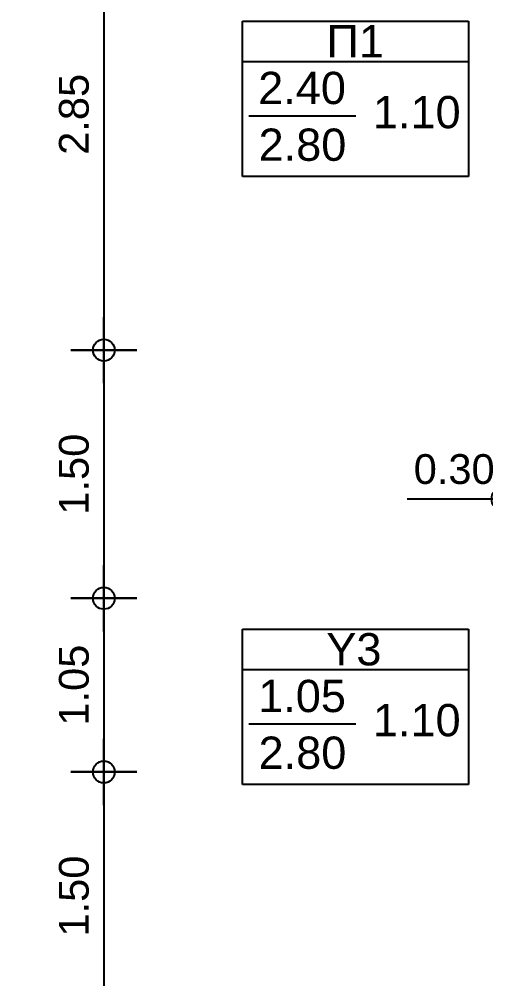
# Model space of a CAD drawing. Header units: metres. Extents: x -11 to 85, y -301 to 135.
# Drawn here: x 11.85 to 14.67, y -43.24 to -37.44 of the extents above; entities that cross this region are included whole.
import ezdxf

# ---------------------------------------------------------------- set-up
doc = ezdxf.new("R2010")
doc.units = ezdxf.units.M
doc.header["$LTSCALE"] = 0.036
doc.header["$PDMODE"] = 2
doc.layers.add('arxitek borofos', color=252, linetype='Continuous')
doc.layers.add('DIMBLK', color=252, linetype='Continuous')
doc.styles.add('COMU-N', font='arial.ttf')
doc.styles.get("Standard").update_dxf_attribs({"font": 'arial.ttf'})
doc.dimstyles.new('CADWDOT', dxfattribs={"dimscale": 0.1, "dimtxt": 1.8, "dimasz": 0.08, "dimexe": 2, "dimexo": 0, "dimgap": 0.09, "dimtad": 0, "dimrnd": 0.001, "dimzin": 0, "dimdsep": 46, "dimtxsty": 'Standard', "dimblk1": 'ARTDIM', "dimblk2": 'ARTDIM', "dimsah": 1, "dimcen": 0.09, "dimdle": 0.05, "dimse1": 1, "dimse2": 1, "dimadec": 0, "dimazin": 0, "dimtfac": 1, "dimtmove": 0, "dimatfit": 3, "dimldrblk": 'ARTDIM', "dimfxl": 2, "dimtvp": 0.9999, "dimtolj": 1, "dimtzin": 0, "dimarcsym": 0})

# ---------------------------------------------------------------- blocks, each defined once
blk = doc.blocks.new('ARTDIM')
at = {"layer": 'DIMBLK'}
for p, q in [((0, -24.9975), (0, 24.9975)), ((-24.9975, 0), (24.9975, 0))]:
    blk.add_line(p, q, dxfattribs=at)
blk.add_circle((0, 0), 8.25, dxfattribs=at)
blk = doc.blocks.new('*D782')
at = {"layer": 'arxitek borofos', "color": 0, "lineweight": -2}
blk.add_line((10.4234, -28.501), (10.4234, -57.885), dxfattribs=at)
at = {"layer": 'Defpoints', "color": 0, "transparency": 16777216}
for p in [(13.537, -28.493), (10.4234, -57.893), (13.537, -57.893)]:
    blk.add_point(p, dxfattribs=at)
at = {"layer": 'arxitek borofos', "color": 0, "lineweight": -2, "xscale": 0.008, "yscale": 0.008, "zscale": 0.008}
for p, rotation in [((10.4234, -28.493), 90), ((10.4234, -57.893), 270)]:
    blk.add_blockref('ARTDIM', p, dxfattribs=dict(at, rotation=rotation))
at = {"layer": 'arxitek borofos', "color": 0, "insert": (10.2434, -43.193), "char_height": 0.18, "attachment_point": 5, "rotation": 90}
blk.add_mtext('\\A1;29.40', dxfattribs=at)
blk = doc.blocks.new('*D798')
at = {"layer": 'arxitek borofos', "color": 0, "lineweight": -2}
blk.add_line((12.3649, -36.601), (12.3649, -39.435), dxfattribs=at)
at = {"layer": 'Defpoints', "color": 0, "transparency": 16777216}
for p in [(13.8283, -36.593), (12.3649, -39.443), (13.8283, -39.443)]:
    blk.add_point(p, dxfattribs=at)
at = {"layer": 'arxitek borofos', "color": 0, "lineweight": -2, "xscale": 0.008, "yscale": 0.008, "zscale": 0.008}
for p, rotation in [((12.3649, -36.593), 90), ((12.3649, -39.443), 270)]:
    blk.add_blockref('ARTDIM', p, dxfattribs=dict(at, rotation=rotation))
at = {"layer": 'arxitek borofos', "color": 0, "insert": (12.1849, -38.018), "char_height": 0.18, "attachment_point": 5, "rotation": 90}
blk.add_mtext('\\A1;2.85', dxfattribs=at)
blk = doc.blocks.new('*D799')
at = {"layer": 'arxitek borofos', "color": 0, "lineweight": -2}
blk.add_line((12.3649, -39.451), (12.3649, -40.935), dxfattribs=at)
at = {"layer": 'Defpoints', "color": 0, "transparency": 16777216}
for p in [(13.8283, -39.443), (12.3649, -40.943), (13.8283, -40.943)]:
    blk.add_point(p, dxfattribs=at)
at = {"layer": 'arxitek borofos', "color": 0, "lineweight": -2, "xscale": 0.008, "yscale": 0.008, "zscale": 0.008}
for p, rotation in [((12.3649, -39.443), 90), ((12.3649, -40.943), 270)]:
    blk.add_blockref('ARTDIM', p, dxfattribs=dict(at, rotation=rotation))
at = {"layer": 'arxitek borofos', "color": 0, "insert": (12.1849, -40.193), "char_height": 0.18, "attachment_point": 5, "rotation": 90}
blk.add_mtext('\\A1;1.50', dxfattribs=at)
blk = doc.blocks.new('*D800')
at = {"layer": 'arxitek borofos', "color": 0, "lineweight": -2}
blk.add_line((12.3649, -40.951), (12.3649, -41.985), dxfattribs=at)
at = {"layer": 'Defpoints', "color": 0, "transparency": 16777216}
for p in [(14.1283, -40.943), (12.3649, -41.993), (14.1283, -41.993)]:
    blk.add_point(p, dxfattribs=at)
at = {"layer": 'arxitek borofos', "color": 0, "lineweight": -2, "xscale": 0.008, "yscale": 0.008, "zscale": 0.008}
for p, rotation in [((12.3649, -40.943), 90), ((12.3649, -41.993), 270)]:
    blk.add_blockref('ARTDIM', p, dxfattribs=dict(at, rotation=rotation))
at = {"layer": 'arxitek borofos', "color": 0, "insert": (12.1849, -41.468), "char_height": 0.18, "attachment_point": 5, "rotation": 90}
blk.add_mtext('\\A1;1.05', dxfattribs=at)
blk = doc.blocks.new('*D801')
at = {"layer": 'arxitek borofos', "color": 0, "lineweight": -2}
blk.add_line((12.3649, -42.001), (12.3649, -43.485), dxfattribs=at)
at = {"layer": 'Defpoints', "color": 0, "transparency": 16777216}
for p in [(14.1283, -41.993), (12.3649, -43.493), (14.1283, -43.493)]:
    blk.add_point(p, dxfattribs=at)
at = {"layer": 'arxitek borofos', "color": 0, "lineweight": -2, "xscale": 0.008, "yscale": 0.008, "zscale": 0.008}
for p, rotation in [((12.3649, -41.993), 90), ((12.3649, -43.493), 270)]:
    blk.add_blockref('ARTDIM', p, dxfattribs=dict(at, rotation=rotation))
at = {"layer": 'arxitek borofos', "color": 0, "insert": (12.1849, -42.743), "char_height": 0.18, "attachment_point": 5, "rotation": 90}
blk.add_mtext('\\A1;1.50', dxfattribs=at)
blk = doc.blocks.new('*D895')
at = {"layer": 'arxitek borofos', "color": 0, "lineweight": -2}
for p, q in [((14.7737, -40.3432), (14.1991, -40.3432)), ((15.0657, -40.3432), (14.7817, -40.3432))]:
    blk.add_line(p, q, dxfattribs=at)
at = {"layer": 'Defpoints', "color": 0, "transparency": 16777216}
for p in [(14.7737, -39.9247), (15.0737, -39.9247), (14.7737, -40.3432)]:
    blk.add_point(p, dxfattribs=at)
at = {"layer": 'arxitek borofos', "color": 0, "lineweight": -2, "xscale": 0.008, "yscale": 0.008, "zscale": 0.008, "rotation": 180}
blk.add_blockref('ARTDIM', (14.7737, -40.3432), dxfattribs=at)
at = {"layer": 'arxitek borofos', "color": 0, "lineweight": -2, "xscale": 0.008, "yscale": 0.008, "zscale": 0.008}
blk.add_blockref('ARTDIM', (15.0737, -40.3432), dxfattribs=at)
at = {"layer": 'arxitek borofos', "color": 0, "insert": (14.4824, -40.1632), "char_height": 0.18, "attachment_point": 5}
blk.add_mtext('\\A1;0.30', dxfattribs=at)

msp = doc.modelspace()

# ---------------------------------------------------------------- linework, layer by layer
at = {"layer": 'arxitek borofos'}
for p, q in [((13.2024, -38.3928), (13.2024, -37.4552)), ((13.2024, -37.4552), (14.5697, -37.4552)), ((14.5697, -37.4552), (14.5697, -38.3928)), ((14.5697, -37.7009), (13.2024, -37.7009)), ((13.2414, -38.0264), (13.8873, -38.0264)), ((14.5697, -38.3928), (13.2024, -38.3928)), ((13.2024, -42.0678), (13.2024, -41.1302)), ((13.2024, -41.1302), (14.5697, -41.1302)), ((14.5697, -41.1302), (14.5697, -42.0678)), ((14.5697, -41.3759), (13.2024, -41.3759)), ((13.2414, -41.7014), (13.8873, -41.7014)), ((14.5697, -42.0678), (13.2024, -42.0678))]:
    msp.add_line(p, q, dxfattribs=at)

# ---------------------------------------------------------------- texts
at = {"layer": 'arxitek borofos', "style": 'COMU-N'}
for s, p in [('Π1', (13.7097, -37.6736)), ('2.40', (13.298, -37.9559)), ('1.10', (13.9913, -38.1021)), ('2.80', (13.3004, -38.2989)), ('Y3', (13.7097, -41.3486)), ('1.05', (13.298, -41.6309)), ('1.10', (13.9913, -41.7771)), ('2.80', (13.3004, -41.9739))]:
    msp.add_text(s, height=0.195, dxfattribs=at).set_placement(p)

# ---------------------------------------------------------------- dimensions: what is measured, and where the dimension line sits
at = {"layer": 'arxitek borofos'}
for base, p1, p2, picture, middle in [((10.4234, -57.893), (13.537, -28.493), (13.537, -57.893), '*D782', (10.2434, -43.193)), ((12.3649, -39.443), (13.8283, -36.593), (13.8283, -39.443), '*D798', (12.1849, -38.018)), ((12.3649, -40.943), (13.8283, -39.443), (13.8283, -40.943), '*D799', (12.1849, -40.193)), ((12.3649, -41.993), (14.1283, -40.943), (14.1283, -41.993), '*D800', (12.1849, -41.468)), ((12.3649, -43.493), (14.1283, -41.993), (14.1283, -43.493), '*D801', (12.1849, -42.743))]:
    dim = msp.add_linear_dim(base=base, p1=p1, p2=p2, angle=90, dimstyle='CADWDOT', dxfattribs=at)
    dim.commit()
    dim.dimension.update_dxf_attribs({"geometry": picture, "text_midpoint": middle})
dim = msp.add_linear_dim(base=(14.7737, -40.3432), p1=(15.0737, -39.9247), p2=(14.7737, -39.9247), dimstyle='CADWDOT', dxfattribs=at)
dim.commit()
dim.dimension.update_dxf_attribs({"geometry": '*D895', "text_midpoint": (14.4824, -40.1632)})

doc.saveas('drawing.dxf')
